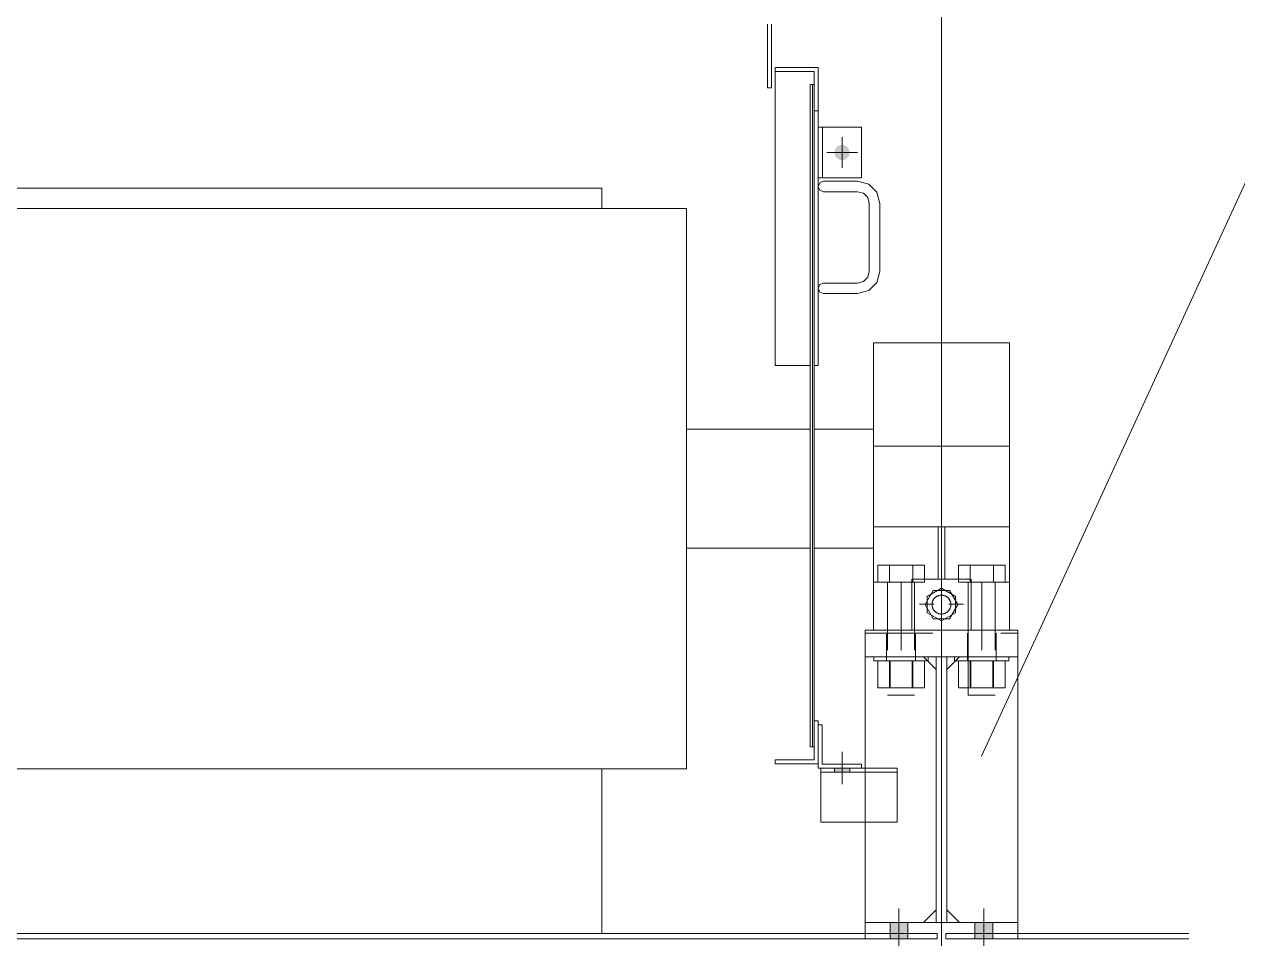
# Model space of a CAD drawing. Header units: millimetres. Extents: x 2 to 845, y 5 to 599.
# Drawn here: x 401.48 to 437.19, y 464.26 to 491.18 of the extents above; entities that cross this region are included whole.
import ezdxf

# ---------------------------------------------------------------- set-up
doc = ezdxf.new("R2010")
doc.units = ezdxf.units.MM
for name, pattern in [('XKITLINE00', [0]), ('XKITLINE02', [4, 2, -2]), ('XKITLINE06', [7, 3, -1, 2, -1])]:
    doc.linetypes.add(name, pattern=pattern)
for name, color, linetype, lineweight in [('Cota', 4, 'Continuous', 0), ('Grelha', 4, 'Continuous', 0), ('Marca da peça', 2, 'Continuous', 0), ('Objeto gráfico', 3, 'Continuous', 0), ('Parafuso', 3, 'Continuous', 0), ('Peça', 2, 'Continuous', 0)]:
    doc.layers.add(name, color=color, linetype=linetype, lineweight=lineweight)

# ---------------------------------------------------------------- blocks, each defined once
blk = doc.blocks.new('*A189')
at = {"layer": 'Peça', "color": 7, "linetype": 'XKITLINE02', "lineweight": 0}
for p, q in [((430.348, 475.257), (428.973, 475.257)), ((428.973, 474.757), (428.973, 475.257)), ((429.316, 475.257), (429.316, 474.757)), ((430.004, 475.257), (430.004, 474.757)), ((430.348, 474.757), (430.348, 475.257)), ((430.348, 474.757), (428.973, 474.757)), ((429.263, 471.425), (429.263, 474.757)), ((430.057, 474.757), (430.057, 471.425)), ((430.057, 471.425), (429.263, 471.425))]:
    blk.add_line(p, q, dxfattribs=at)
blk = doc.blocks.new('*A190')
at = {"layer": 'Peça', "color": 7, "linetype": 'XKITLINE02', "lineweight": 0}
for p, q in [((426.485, 472.438), (426.485, 472.557)), ((426.546, 472.556), (426.485, 472.557)), ((426.485, 472.557), (426.546, 472.557)), ((426.546, 472.557), (426.72, 472.557)), ((426.72, 472.556), (426.546, 472.556)), ((426.72, 472.557), (426.979, 472.557)), ((426.979, 472.556), (426.72, 472.556)), ((426.86, 472.438), (426.86, 472.557)), ((426.893, 472.557), (426.86, 472.557)), ((426.86, 472.557), (426.893, 472.556)), ((426.985, 472.557), (426.893, 472.557)), ((426.893, 472.556), (426.985, 472.556)), ((426.979, 472.557), (427.285, 472.557)), ((427.285, 472.556), (426.979, 472.556)), ((427.123, 472.557), (426.985, 472.557)), ((426.985, 472.556), (427.123, 472.556)), ((427.285, 472.557), (427.123, 472.557)), ((427.123, 472.556), (427.285, 472.556)), ((427.448, 472.557), (427.285, 472.557)), ((427.285, 472.557), (427.591, 472.557)), ((427.285, 472.556), (427.448, 472.556)), ((427.591, 472.556), (427.285, 472.556)), ((427.586, 472.557), (427.448, 472.557)), ((427.448, 472.556), (427.586, 472.556)), ((427.678, 472.557), (427.586, 472.557)), ((427.586, 472.556), (427.678, 472.556)), ((427.591, 472.557), (427.851, 472.557)), ((427.851, 472.556), (427.591, 472.556)), ((427.71, 472.557), (427.678, 472.557)), ((427.678, 472.556), (427.698, 472.556)), ((427.698, 472.556), (427.71, 472.557)), ((427.71, 472.438), (427.71, 472.557)), ((427.851, 472.557), (428.024, 472.557)), ((428.024, 472.556), (427.851, 472.556)), ((428.085, 472.557), (428.024, 472.556)), ((428.024, 472.557), (428.085, 472.557)), ((428.085, 472.438), (428.085, 472.557)), ((426.546, 472.438), (426.485, 472.438)), ((426.485, 472.438), (426.546, 472.438)), ((426.72, 472.438), (426.546, 472.438)), ((426.546, 472.438), (426.72, 472.437)), ((426.979, 472.438), (426.72, 472.438)), ((426.72, 472.437), (426.979, 472.437)), ((426.893, 472.438), (426.86, 472.438)), ((426.86, 472.438), (426.893, 472.438)), ((426.985, 472.438), (426.893, 472.438)), ((426.893, 472.438), (426.985, 472.438)), ((427.285, 472.438), (426.979, 472.438)), ((426.979, 472.437), (427.285, 472.437)), ((427.123, 472.438), (426.985, 472.438)), ((426.985, 472.438), (427.123, 472.438)), ((427.285, 472.438), (427.123, 472.438)), ((427.123, 472.438), (427.285, 472.438)), ((427.448, 472.438), (427.285, 472.438)), ((427.285, 472.438), (427.448, 472.438)), ((427.591, 472.438), (427.285, 472.438)), ((427.285, 472.437), (427.591, 472.437)), ((427.586, 472.438), (427.448, 472.438)), ((427.448, 472.438), (427.586, 472.438)), ((427.678, 472.438), (427.586, 472.438)), ((427.586, 472.438), (427.678, 472.438)), ((427.851, 472.438), (427.591, 472.438)), ((427.591, 472.437), (427.851, 472.437)), ((427.678, 472.438), (427.71, 472.438)), ((427.678, 472.438), (427.698, 472.438)), ((427.698, 472.438), (427.71, 472.438)), ((428.024, 472.438), (427.851, 472.438)), ((427.851, 472.437), (428.024, 472.438)), ((428.024, 472.438), (428.085, 472.438)), ((428.085, 472.438), (428.024, 472.438))]:
    blk.add_line(p, q, dxfattribs=at)
blk = doc.blocks.new('*A191')
at = {"layer": 'Peça', "color": 7, "linetype": 'XKITLINE02', "lineweight": 0}
for p, q in [((426.598, 471.644), (426.598, 472.438)), ((427.973, 472.438), (426.598, 472.438)), ((426.941, 472.438), (426.941, 471.644)), ((426.96, 471.644), (426.96, 472.438)), ((427.61, 472.438), (427.61, 471.644)), ((427.629, 472.438), (427.629, 471.644)), ((427.973, 471.644), (427.973, 472.438)), ((427.973, 471.644), (426.598, 471.644))]:
    blk.add_line(p, q, dxfattribs=at)
blk = doc.blocks.new('*A192')
at = {"layer": 'Peça', "color": 7, "linetype": 'XKITLINE02', "lineweight": 0}
for p, q in [((427.973, 475.257), (426.598, 475.257)), ((426.598, 474.757), (426.598, 475.257)), ((426.941, 475.257), (426.941, 474.757)), ((427.629, 475.257), (427.629, 474.757)), ((427.973, 474.757), (427.973, 475.257)), ((427.973, 474.757), (426.598, 474.757)), ((426.888, 474.757), (426.888, 471.425)), ((427.682, 474.757), (427.682, 471.425)), ((427.682, 471.425), (426.888, 471.425))]:
    blk.add_line(p, q, dxfattribs=at)
blk = doc.blocks.new('*A193')
at = {"layer": 'Peça', "color": 4, "linetype": 'XKITLINE00', "lineweight": 0}
for p, q in [((426.223, 472.557), (426.223, 469.282)), ((428.316, 472.182), (427.941, 472.557)), ((426.223, 467.694), (426.223, 464.732)), ((428.316, 465.107), (427.941, 464.732))]:
    blk.add_line(p, q, dxfattribs=at)
at = {"layer": 'Peça', "color": 7, "linetype": 'XKITLINE02', "lineweight": 0}
for p, q in [((427.941, 472.557), (426.223, 472.557)), ((428.316, 465.107), (428.316, 472.182)), ((426.223, 469.282), (426.223, 467.694)), ((427.941, 464.732), (426.223, 464.732))]:
    blk.add_line(p, q, dxfattribs=at)
blk = doc.blocks.new('*A194')
at = {"layer": 'Peça', "color": 4, "linetype": 'XKITLINE00', "lineweight": 0}
for p, q in [((429.004, 472.557), (428.629, 472.182)), ((430.723, 472.557), (430.723, 464.732)), ((428.629, 465.107), (429.004, 464.732))]:
    blk.add_line(p, q, dxfattribs=at)
at = {"layer": 'Peça', "color": 7, "linetype": 'XKITLINE02', "lineweight": 0}
for p, q in [((430.723, 472.557), (429.004, 472.557)), ((428.629, 472.182), (428.629, 465.107)), ((430.723, 464.732), (429.004, 464.732))]:
    blk.add_line(p, q, dxfattribs=at)
blk = doc.blocks.new('*A195')
at = {"layer": 'Peça', "color": 7, "linetype": 'XKITLINE02', "lineweight": 0}
for p, q in [((427.941, 472.557), (426.223, 472.557)), ((426.223, 472.557), (426.223, 464.732)), ((428.316, 472.182), (427.941, 472.557)), ((428.316, 465.107), (428.316, 472.182)), ((427.941, 464.732), (428.316, 465.107)), ((426.223, 464.732), (427.941, 464.732))]:
    blk.add_line(p, q, dxfattribs=at)
blk = doc.blocks.new('*A196')
at = {"layer": 'Peça', "color": 7, "linetype": 'XKITLINE02', "lineweight": 0}
for p, q in [((429.004, 472.557), (428.629, 472.182)), ((430.723, 472.557), (429.004, 472.557)), ((430.723, 464.732), (430.723, 472.557)), ((428.629, 472.182), (428.629, 465.107)), ((428.629, 465.107), (429.004, 464.732)), ((429.004, 464.732), (430.723, 464.732))]:
    blk.add_line(p, q, dxfattribs=at)
blk = doc.blocks.new('*A197')
at = {"layer": 'Peça', "color": 7, "linetype": 'XKITLINE02', "lineweight": 0}
for p, q in [((427.941, 472.557), (426.223, 472.557)), ((426.223, 472.557), (426.223, 464.732)), ((426.223, 472.557), (427.941, 472.557)), ((428.316, 472.182), (427.941, 472.557)), ((428.316, 472.182), (428.316, 465.107)), ((428.316, 465.107), (427.941, 464.732)), ((426.223, 464.732), (427.941, 464.732)), ((427.941, 464.732), (426.223, 464.732))]:
    blk.add_line(p, q, dxfattribs=at)
blk = doc.blocks.new('*A198')
at = {"layer": 'Peça', "color": 7, "linetype": 'XKITLINE02', "lineweight": 0}
for p, q in [((429.004, 472.557), (428.629, 472.182)), ((430.723, 472.557), (429.004, 472.557)), ((430.723, 472.557), (429.004, 472.557)), ((430.723, 472.557), (430.723, 464.732)), ((428.629, 472.182), (428.629, 465.107)), ((428.629, 465.107), (429.004, 464.732)), ((429.004, 464.732), (430.723, 464.732)), ((430.723, 464.732), (429.004, 464.732))]:
    blk.add_line(p, q, dxfattribs=at)
blk = doc.blocks.new('*A199')
at = {"layer": 'Peça', "color": 7, "linetype": 'XKITLINE02', "lineweight": 0}
for p, q in [((427.941, 472.557), (426.223, 472.557)), ((426.223, 472.557), (426.223, 464.732)), ((428.316, 472.182), (427.941, 472.557)), ((428.316, 465.107), (428.316, 472.182)), ((427.941, 464.732), (428.316, 465.107)), ((426.223, 464.732), (427.941, 464.732))]:
    blk.add_line(p, q, dxfattribs=at)
blk = doc.blocks.new('*A200')
at = {"layer": 'Peça', "color": 7, "linetype": 'XKITLINE02', "lineweight": 0}
for p, q in [((429.004, 472.557), (428.629, 472.182)), ((430.723, 472.557), (429.004, 472.557)), ((430.723, 464.732), (430.723, 472.557)), ((428.629, 472.182), (428.629, 465.107)), ((428.629, 465.107), (429.004, 464.732)), ((429.004, 464.732), (430.723, 464.732))]:
    blk.add_line(p, q, dxfattribs=at)
blk = doc.blocks.new('*A201')
at = {"layer": 'Peça', "color": 7, "linetype": 'XKITLINE02', "lineweight": 0}
for p, q in [((427.941, 472.557), (426.223, 472.557)), ((426.223, 472.557), (426.223, 464.732)), ((428.316, 472.182), (427.941, 472.557)), ((428.316, 465.107), (428.316, 472.182)), ((427.941, 464.732), (428.316, 465.107)), ((426.223, 464.732), (427.941, 464.732))]:
    blk.add_line(p, q, dxfattribs=at)
blk = doc.blocks.new('*A202')
at = {"layer": 'Peça', "color": 7, "linetype": 'XKITLINE02', "lineweight": 0}
for p, q in [((429.004, 472.557), (428.629, 472.182)), ((430.723, 472.557), (429.004, 472.557)), ((430.723, 464.732), (430.723, 472.557)), ((428.629, 472.182), (428.629, 465.107)), ((428.629, 465.107), (429.004, 464.732)), ((429.004, 464.732), (430.723, 464.732))]:
    blk.add_line(p, q, dxfattribs=at)
blk = doc.blocks.new('*A203')
at = {"layer": 'Peça', "color": 4, "linetype": 'XKITLINE00', "lineweight": 0}
for p, q in [((428.316, 472.557), (428.316, 464.732)), ((428.316, 472.557), (428.629, 472.557)), ((428.629, 472.557), (428.629, 464.732)), ((428.316, 464.732), (428.629, 464.732))]:
    blk.add_line(p, q, dxfattribs=at)
at = {"layer": 'Peça', "color": 7, "linetype": 'XKITLINE02', "lineweight": 0}
for p, q in [((428.316, 472.557), (428.629, 472.557)), ((428.629, 464.732), (428.316, 464.732))]:
    blk.add_line(p, q, dxfattribs=at)
blk = doc.blocks.new('*A204')
at = {"layer": 'Peça', "color": 7, "linetype": 'XKITLINE02', "lineweight": 0}
for p, q in [((427.991, 474.095), (428.232, 474.511)), ((428.232, 474.511), (428.713, 474.511)), ((428.713, 474.511), (428.954, 474.095)), ((428.232, 473.678), (427.991, 474.095)), ((428.954, 474.095), (428.713, 473.678)), ((428.713, 473.678), (428.232, 473.678))]:
    blk.add_line(p, q, dxfattribs=at)
for start, end in [(0, 180), (30, 210), (180, 0), (210, 30)]:
    blk.add_arc((428.473, 474.095), 0.278, start, end, dxfattribs=at)
blk = doc.blocks.new('*A205')
at = {"layer": 'Peça', "color": 7, "linetype": 'XKITLINE02', "lineweight": 0}
for p, q in [((428.056, 474.335), (428.473, 474.576)), ((428.056, 473.854), (428.056, 474.335)), ((428.473, 474.576), (428.89, 474.335)), ((428.89, 474.335), (428.89, 473.854)), ((428.473, 473.613), (428.056, 473.854)), ((428.89, 473.854), (428.473, 473.613))]:
    blk.add_line(p, q, dxfattribs=at)
blk = doc.blocks.new('*A206')
at = {"layer": 'Peça', "color": 7, "linetype": 'XKITLINE02', "lineweight": 0}
for p, q in [((427.598, 473.345), (427.598, 474.845)), ((427.598, 474.845), (429.348, 474.845)), ((429.348, 473.345), (429.348, 474.845)), ((427.598, 473.345), (429.348, 473.345))]:
    blk.add_line(p, q, dxfattribs=at)
blk = doc.blocks.new('*A207')
at = {"layer": 'Peça', "color": 7, "linetype": 'XKITLINE02', "lineweight": 0}
for p, q in [((428.232, 474.512), (427.991, 474.095)), ((427.991, 474.095), (428.232, 474.512)), ((428.713, 474.512), (428.232, 474.512)), ((428.232, 474.512), (428.713, 474.512)), ((428.232, 474.512), (428.232, 474.512)), ((428.954, 474.095), (428.713, 474.512)), ((428.713, 474.512), (428.954, 474.095)), ((428.713, 474.512), (428.713, 474.512)), ((427.991, 474.095), (428.232, 473.678)), ((428.232, 473.678), (427.991, 474.095)), ((427.991, 474.095), (427.991, 474.095)), ((428.713, 473.678), (428.954, 474.095)), ((428.954, 474.095), (428.713, 473.678)), ((428.954, 474.095), (428.954, 474.095)), ((428.232, 473.678), (428.713, 473.678)), ((428.232, 473.678), (428.232, 473.678)), ((428.713, 473.678), (428.232, 473.678)), ((428.713, 473.678), (428.713, 473.678))]:
    blk.add_line(p, q, dxfattribs=at)
at = {"layer": 'Peça', "color": 4, "linetype": 'XKITLINE00', "lineweight": 0}
for start, end in [(0, 180), (180, 0)]:
    blk.add_arc((428.473, 474.095), 0.278, start, end, dxfattribs=at)
at = {"layer": 'Peça', "color": 7, "linetype": 'XKITLINE02', "lineweight": 0}
for start, end in [(330, 150), (150, 330)]:
    blk.add_arc((428.473, 474.095), 0.278, start, end, dxfattribs=at)
blk = doc.blocks.new('*A208')
at = {"layer": 'Peça', "color": 4, "linetype": 'XKITLINE00', "lineweight": 0}
for p, q in [((428.473, 474.576), (428.056, 474.335)), ((428.056, 474.335), (428.056, 473.854)), ((428.89, 474.335), (428.473, 474.576)), ((428.473, 474.576), (428.473, 474.576)), ((428.89, 473.854), (428.89, 474.335)), ((428.056, 473.854), (428.473, 473.613)), ((428.473, 473.613), (428.89, 473.854)), ((428.473, 473.613), (428.473, 473.613))]:
    blk.add_line(p, q, dxfattribs=at)
at = {"layer": 'Peça', "color": 7, "linetype": 'XKITLINE02', "lineweight": 0}
for p, q in [((428.473, 474.576), (428.056, 474.335)), ((428.473, 474.576), (428.89, 474.335)), ((428.473, 473.613), (428.056, 473.854)), ((428.473, 473.613), (428.89, 473.854))]:
    blk.add_line(p, q, dxfattribs=at)
blk = doc.blocks.new('*A209')
at = {"layer": 'Peça', "color": 7, "linetype": 'XKITLINE02', "lineweight": 0}
for p, q in [((428.473, 474.576), (428.056, 474.335)), ((428.473, 474.576), (428.056, 474.335)), ((428.056, 474.335), (428.056, 473.854)), ((428.89, 474.335), (428.473, 474.576)), ((428.473, 474.576), (428.473, 474.576)), ((428.473, 474.576), (428.89, 474.335)), ((428.89, 473.854), (428.89, 474.335)), ((428.056, 473.854), (428.473, 473.613)), ((428.473, 473.613), (428.056, 473.854)), ((428.473, 473.613), (428.89, 473.854)), ((428.473, 473.613), (428.89, 473.854)), ((428.473, 473.613), (428.473, 473.613))]:
    blk.add_line(p, q, dxfattribs=at)
blk = doc.blocks.new('*A210')
at = {"layer": 'Peça', "color": 4, "linetype": 'XKITLINE00', "lineweight": 0}
for p, q in [((427.598, 473.345), (427.598, 474.845)), ((427.598, 474.845), (429.348, 474.845)), ((429.348, 474.845), (429.348, 473.345))]:
    blk.add_line(p, q, dxfattribs=at)
at = {"layer": 'Peça', "color": 7, "linetype": 'XKITLINE02', "lineweight": 0}
for p, q in [((427.598, 474.845), (429.348, 474.845)), ((429.348, 473.345), (427.598, 473.345)), ((427.598, 473.345), (427.598, 473.345)), ((427.598, 473.345), (429.348, 473.345)), ((427.598, 473.345), (427.598, 473.345)), ((429.348, 473.345), (429.348, 473.345)), ((429.348, 473.345), (429.348, 473.345))]:
    blk.add_line(p, q, dxfattribs=at)
blk = doc.blocks.new('*A222')
at = {"layer": 'Parafuso'}
for points in [[(426.96, 464.257), (426.96, 464.732), (427.485, 464.732), (427.485, 464.257)], [(426.96, 464.257), (426.96, 464.732), (427.485, 464.732), (427.485, 464.257)], [(426.96, 464.257), (426.96, 464.732), (427.485, 464.732), (427.485, 464.257)], [(429.46, 464.257), (429.46, 464.732), (429.985, 464.732), (429.985, 464.257)], [(429.46, 464.257), (429.46, 464.732), (429.985, 464.732), (429.985, 464.257)], [(429.46, 464.257), (429.46, 464.732), (429.985, 464.732), (429.985, 464.257)], [(429.46, 464.257), (429.46, 464.732), (429.985, 464.732), (429.985, 464.257)]]:
    blk.add_hatch(color=7, dxfattribs=at).paths.add_polyline_path(points, flags=17)
at = {"layer": 'Parafuso', "color": 7, "linetype": 'XKITLINE00', "lineweight": 0}
for p, q in [((427.223, 465.152), (427.223, 463.565)), ((427.223, 465.152), (427.223, 463.565)), ((427.223, 465.152), (427.223, 463.565)), ((429.723, 465.152), (429.723, 463.565)), ((429.723, 465.152), (429.723, 463.565)), ((429.723, 465.152), (429.723, 463.565)), ((429.723, 465.152), (429.723, 463.565)), ((426.96, 464.732), (426.96, 464.257)), ((426.96, 464.732), (426.96, 464.257)), ((426.96, 464.732), (426.96, 464.257)), ((427.485, 464.732), (427.485, 464.257)), ((427.485, 464.732), (427.485, 464.257)), ((427.485, 464.732), (427.485, 464.257)), ((429.46, 464.732), (429.46, 464.257)), ((429.46, 464.732), (429.46, 464.257)), ((429.46, 464.732), (429.46, 464.257)), ((429.46, 464.732), (429.46, 464.257)), ((429.985, 464.732), (429.985, 464.257)), ((429.985, 464.732), (429.985, 464.257)), ((429.985, 464.732), (429.985, 464.257)), ((429.985, 464.732), (429.985, 464.257))]:
    blk.add_line(p, q, dxfattribs=at)
at = {"layer": 'Parafuso', "color": 7, "linetype": 'XKITLINE02', "lineweight": 0}
for p, q in [((427.223, 465.152), (427.223, 463.565)), ((426.96, 464.732), (426.96, 464.257)), ((427.485, 464.732), (427.485, 464.257))]:
    blk.add_line(p, q, dxfattribs=at)
blk = doc.blocks.new('*A223')
at = {"layer": 'Parafuso', "color": 7, "linetype": 'XKITLINE00', "lineweight": 0}
for p, q in [((428.473, 474.755), (428.473, 474.322)), ((427.823, 474.105), (428.256, 474.105)), ((429.123, 474.105), (428.69, 474.105)), ((428.473, 473.455), (428.473, 473.887))]:
    blk.add_line(p, q, dxfattribs=at)
blk = doc.blocks.new('*A224')
at = {"layer": 'Parafuso', "color": 7, "linetype": 'XKITLINE00', "lineweight": 0}
for p, q in [((428.473, 474.755), (428.473, 474.322)), ((427.823, 474.105), (428.256, 474.105)), ((429.123, 474.105), (428.69, 474.105)), ((428.473, 473.455), (428.473, 473.888))]:
    blk.add_line(p, q, dxfattribs=at)
blk = doc.blocks.new('*A225')
at = {"layer": 'Peça', "color": 7, "linetype": 'XKITLINE02', "lineweight": 0}
for p, q in [((427.172, 469.282), (424.922, 469.282)), ((424.922, 467.694), (424.922, 469.282)), ((424.922, 469.163), (427.172, 469.163)), ((427.172, 467.694), (427.172, 469.282)), ((427.172, 467.694), (424.922, 467.694))]:
    blk.add_line(p, q, dxfattribs=at)
blk = doc.blocks.new('*A226')
at = {"layer": 'Parafuso'}
blk.add_hatch(color=7, dxfattribs=at).paths.add_polyline_path([(425.772, 469.282), (425.772, 469.163), (425.322, 469.163), (425.322, 469.282)], flags=17)
at = {"layer": 'Parafuso', "color": 7, "linetype": 'XKITLINE00', "lineweight": 0}
for p, q in [((425.547, 469.758), (425.547, 468.806)), ((425.322, 469.282), (425.322, 469.163)), ((425.772, 469.282), (425.772, 469.163))]:
    blk.add_line(p, q, dxfattribs=at)
blk = doc.blocks.new('*A240')
at = {"layer": 'Peça', "color": 1, "linetype": 'XKITLINE00', "lineweight": 0}
for p, q in [((418.473, 486.357), (398.098, 486.357)), ((418.473, 485.757), (418.473, 486.357)), ((398.098, 485.757), (418.473, 485.757)), ((418.473, 485.756), (418.473, 485.757)), ((418.473, 464.415), (418.473, 469.257))]:
    blk.add_line(p, q, dxfattribs=at)
blk = doc.blocks.new('*A242')
at = {"layer": 'Peça', "color": 1, "linetype": 'XKITLINE00', "lineweight": 0}
for p, q in [((420.973, 479.257), (424.61, 479.257)), ((424.729, 479.257), (426.473, 479.257)), ((420.973, 475.757), (424.61, 475.757)), ((424.729, 475.757), (426.473, 475.757))]:
    blk.add_line(p, q, dxfattribs=at)
blk = doc.blocks.new('*A250')
at = {"layer": 'Peça', "color": 1, "linetype": 'XKITLINE00', "lineweight": 0}
for p, q in [((418.473, 485.757), (420.973, 485.757)), ((420.973, 485.757), (420.973, 469.257)), ((420.973, 469.257), (375.973, 469.257))]:
    blk.add_line(p, q, dxfattribs=at)
blk = doc.blocks.new('*A257')
at = {"layer": 'Grelha', "color": 7, "linetype": 'XKITLINE00', "lineweight": 0}
blk.add_line((428.473, 461.133), (428.473, 545.418), dxfattribs=at)
blk = doc.blocks.new('*A262')
at = {"layer": 'Peça', "color": 4, "linetype": 'XKITLINE00', "lineweight": 0}
for p, q in [((426.223, 472.557), (426.223, 473.345)), ((426.223, 473.345), (430.723, 473.345)), ((430.723, 473.345), (430.723, 472.557)), ((426.223, 472.557), (426.223, 472.557)), ((426.223, 472.557), (430.723, 472.557)), ((430.723, 472.557), (430.723, 472.557))]:
    blk.add_line(p, q, dxfattribs=at)
at = {"layer": 'Peça', "color": 7, "linetype": 'XKITLINE02', "lineweight": 0}
for p, q in [((430.723, 473.345), (426.223, 473.345)), ((426.223, 473.257), (430.723, 473.257)), ((430.723, 472.557), (426.223, 472.557)), ((426.223, 472.557), (426.223, 472.557))]:
    blk.add_line(p, q, dxfattribs=at)
blk = doc.blocks.new('*A263')
at = {"layer": 'Parafuso'}
blk.add_hatch(color=7, dxfattribs=at).paths.add_polyline_path([(425.772, 469.282), (425.772, 469.163), (425.322, 469.163), (425.322, 469.282)], flags=17)
at = {"layer": 'Parafuso', "color": 7, "linetype": 'XKITLINE00', "lineweight": 0}
for p, q in [((425.547, 469.758), (425.547, 468.806)), ((425.322, 469.282), (425.322, 469.163)), ((425.772, 469.282), (425.772, 469.163))]:
    blk.add_line(p, q, dxfattribs=at)
blk = doc.blocks.new('*A264')
at = {"layer": 'Peça', "color": 4, "linetype": 'XKITLINE00', "lineweight": 0}
for p, q in [((424.922, 469.282), (424.922, 467.694)), ((427.172, 469.282), (424.922, 469.282)), ((427.172, 469.163), (424.922, 469.163)), ((427.172, 467.694), (427.172, 469.282)), ((427.172, 467.694), (424.922, 467.694))]:
    blk.add_line(p, q, dxfattribs=at)
blk = doc.blocks.new('*A265')
at = {"layer": 'Peça', "color": 4, "linetype": 'XKITLINE00', "lineweight": 0}
for p, q in [((426.223, 464.732), (426.223, 464.415)), ((426.223, 464.732), (430.723, 464.732)), ((430.723, 464.732), (430.723, 464.415))]:
    blk.add_line(p, q, dxfattribs=at)
at = {"layer": 'Peça', "color": 7, "linetype": 'XKITLINE02', "lineweight": 0}
for p, q in [((430.723, 464.732), (426.223, 464.732)), ((426.223, 464.415), (426.223, 464.257)), ((430.723, 464.415), (430.723, 464.257)), ((426.223, 464.257), (430.723, 464.257)), ((426.223, 464.257), (430.723, 464.257))]:
    blk.add_line(p, q, dxfattribs=at)
blk = doc.blocks.new('*A266')
at = {"layer": 'Peça', "color": 4, "linetype": 'XKITLINE00', "lineweight": 0}
for p, q in [((428.86, 472.438), (428.86, 472.557)), ((428.86, 472.557), (428.921, 472.557)), ((429.004, 472.557), (428.921, 472.557)), ((428.86, 472.438), (428.885, 472.438))]:
    blk.add_line(p, q, dxfattribs=at)
at = {"layer": 'Peça', "color": 7, "linetype": 'XKITLINE02', "lineweight": 0}
for p, q in [((428.921, 472.556), (428.86, 472.557)), ((429.095, 472.556), (428.921, 472.556)), ((429.095, 472.557), (429.004, 472.557)), ((429.095, 472.557), (429.354, 472.557)), ((429.354, 472.556), (429.095, 472.556)), ((429.235, 472.438), (429.235, 472.557)), ((429.268, 472.557), (429.235, 472.557)), ((429.235, 472.557), (429.268, 472.556)), ((429.36, 472.557), (429.268, 472.557)), ((429.268, 472.556), (429.36, 472.556)), ((429.354, 472.557), (429.66, 472.557)), ((429.66, 472.556), (429.354, 472.556)), ((429.498, 472.557), (429.36, 472.557)), ((429.36, 472.556), (429.498, 472.556)), ((429.66, 472.557), (429.498, 472.557)), ((429.498, 472.556), (429.66, 472.556)), ((429.823, 472.557), (429.66, 472.557)), ((429.66, 472.557), (429.966, 472.557)), ((429.66, 472.556), (429.823, 472.556)), ((429.966, 472.556), (429.66, 472.556)), ((429.961, 472.557), (429.823, 472.557)), ((429.823, 472.556), (429.961, 472.556)), ((430.053, 472.557), (429.961, 472.557)), ((429.961, 472.556), (430.053, 472.556)), ((429.966, 472.557), (430.226, 472.557)), ((430.226, 472.556), (429.966, 472.556)), ((430.085, 472.557), (430.053, 472.557)), ((430.053, 472.556), (430.073, 472.556)), ((430.073, 472.556), (430.085, 472.557)), ((430.085, 472.438), (430.085, 472.557)), ((430.226, 472.557), (430.399, 472.557)), ((430.399, 472.556), (430.226, 472.556)), ((430.46, 472.557), (430.399, 472.556)), ((430.399, 472.557), (430.46, 472.557)), ((430.46, 472.438), (430.46, 472.557)), ((428.86, 472.438), (428.921, 472.438)), ((428.885, 472.438), (428.921, 472.438)), ((429.095, 472.438), (428.921, 472.438)), ((428.921, 472.438), (429.095, 472.437)), ((429.354, 472.438), (429.095, 472.438)), ((429.095, 472.437), (429.354, 472.437)), ((429.268, 472.438), (429.235, 472.438)), ((429.235, 472.438), (429.268, 472.438)), ((429.36, 472.438), (429.268, 472.438)), ((429.268, 472.438), (429.36, 472.438)), ((429.66, 472.438), (429.354, 472.438)), ((429.354, 472.437), (429.66, 472.437)), ((429.498, 472.438), (429.36, 472.438)), ((429.36, 472.438), (429.498, 472.438)), ((429.66, 472.438), (429.498, 472.438)), ((429.498, 472.438), (429.66, 472.438)), ((429.823, 472.438), (429.66, 472.438)), ((429.66, 472.438), (429.823, 472.438)), ((429.966, 472.438), (429.66, 472.438)), ((429.66, 472.437), (429.966, 472.437)), ((429.961, 472.438), (429.823, 472.438)), ((429.823, 472.438), (429.961, 472.438)), ((430.053, 472.438), (429.961, 472.438)), ((429.961, 472.438), (430.053, 472.438)), ((430.226, 472.438), (429.966, 472.438)), ((429.966, 472.437), (430.226, 472.437)), ((430.053, 472.438), (430.085, 472.438)), ((430.053, 472.438), (430.073, 472.438)), ((430.073, 472.438), (430.085, 472.438)), ((430.399, 472.438), (430.226, 472.438)), ((430.226, 472.437), (430.399, 472.438)), ((430.399, 472.438), (430.46, 472.438)), ((430.46, 472.438), (430.399, 472.438))]:
    blk.add_line(p, q, dxfattribs=at)
blk = doc.blocks.new('*A267')
at = {"layer": 'Peça', "color": 7, "linetype": 'XKITLINE02', "lineweight": 0}
for p, q in [((428.973, 471.644), (428.973, 472.438)), ((430.348, 472.438), (428.973, 472.438)), ((429.316, 472.438), (429.316, 471.644)), ((429.335, 471.644), (429.335, 472.438)), ((429.985, 472.438), (429.985, 471.644)), ((430.004, 472.438), (430.004, 471.644)), ((430.348, 471.644), (430.348, 472.438)), ((430.348, 471.644), (428.973, 471.644))]:
    blk.add_line(p, q, dxfattribs=at)
blk = doc.blocks.new('*A268')
at = {"layer": 'Peça', "color": 4, "linetype": 'XKITLINE00', "lineweight": 0}
for p, q in [((430.348, 475.257), (428.973, 475.257)), ((428.973, 475.257), (428.973, 474.845)), ((429.316, 475.257), (429.316, 474.845)), ((430.004, 475.257), (430.004, 474.757)), ((430.348, 474.757), (430.348, 475.257))]:
    blk.add_line(p, q, dxfattribs=at)
at = {"layer": 'Peça', "color": 7, "linetype": 'XKITLINE02', "lineweight": 0}
for p, q in [((428.973, 474.845), (428.973, 474.757)), ((430.348, 474.757), (428.973, 474.757)), ((429.263, 474.757), (429.263, 471.425)), ((429.316, 474.845), (429.316, 474.757)), ((430.057, 474.757), (430.057, 471.425)), ((430.057, 471.425), (429.263, 471.425))]:
    blk.add_line(p, q, dxfattribs=at)
blk = doc.blocks.new('*A269')
at = {"layer": 'Peça', "color": 7, "linetype": 'XKITLINE02', "lineweight": 0}
for p, q in [((426.485, 472.438), (426.485, 472.557)), ((426.546, 472.556), (426.485, 472.557)), ((426.485, 472.557), (426.546, 472.557)), ((426.546, 472.557), (426.72, 472.557)), ((426.72, 472.556), (426.546, 472.556)), ((426.72, 472.557), (426.979, 472.557)), ((426.979, 472.556), (426.72, 472.556)), ((426.86, 472.438), (426.86, 472.557)), ((426.893, 472.557), (426.86, 472.557)), ((426.86, 472.557), (426.893, 472.556)), ((426.985, 472.557), (426.893, 472.557)), ((426.893, 472.556), (426.985, 472.556)), ((426.979, 472.557), (427.285, 472.557)), ((427.285, 472.556), (426.979, 472.556)), ((427.123, 472.557), (426.985, 472.557)), ((426.985, 472.556), (427.123, 472.556)), ((427.285, 472.557), (427.123, 472.557)), ((427.123, 472.556), (427.285, 472.556)), ((427.448, 472.557), (427.285, 472.557)), ((427.285, 472.557), (427.591, 472.557)), ((427.285, 472.556), (427.448, 472.556)), ((427.591, 472.556), (427.285, 472.556)), ((427.586, 472.557), (427.448, 472.557)), ((427.448, 472.556), (427.586, 472.556)), ((427.678, 472.557), (427.586, 472.557)), ((427.586, 472.556), (427.678, 472.556)), ((427.591, 472.557), (427.851, 472.557)), ((427.851, 472.556), (427.591, 472.556)), ((427.71, 472.557), (427.678, 472.557)), ((427.678, 472.556), (427.698, 472.556)), ((427.698, 472.556), (427.71, 472.557)), ((427.71, 472.438), (427.71, 472.557)), ((427.851, 472.557), (427.942, 472.557)), ((428.024, 472.556), (427.851, 472.556)), ((428.085, 472.557), (428.024, 472.556)), ((426.546, 472.438), (426.485, 472.438)), ((426.485, 472.438), (426.546, 472.438)), ((426.72, 472.438), (426.546, 472.438)), ((426.546, 472.438), (426.72, 472.437)), ((426.979, 472.438), (426.72, 472.438)), ((426.72, 472.437), (426.979, 472.437)), ((426.893, 472.438), (426.86, 472.438)), ((426.86, 472.438), (426.893, 472.438)), ((426.985, 472.438), (426.893, 472.438)), ((426.893, 472.438), (426.985, 472.438)), ((427.285, 472.438), (426.979, 472.438)), ((426.979, 472.437), (427.285, 472.437)), ((427.123, 472.438), (426.985, 472.438)), ((426.985, 472.438), (427.123, 472.438)), ((427.285, 472.438), (427.123, 472.438)), ((427.123, 472.438), (427.285, 472.438)), ((427.448, 472.438), (427.285, 472.438)), ((427.285, 472.438), (427.448, 472.438)), ((427.591, 472.438), (427.285, 472.438)), ((427.285, 472.437), (427.591, 472.437)), ((427.586, 472.438), (427.448, 472.438)), ((427.448, 472.438), (427.586, 472.438)), ((427.678, 472.438), (427.586, 472.438)), ((427.586, 472.438), (427.678, 472.438)), ((427.851, 472.438), (427.591, 472.438)), ((427.591, 472.437), (427.851, 472.437)), ((427.678, 472.438), (427.71, 472.438)), ((427.678, 472.438), (427.698, 472.438)), ((427.698, 472.438), (427.71, 472.438)), ((428.024, 472.438), (427.851, 472.438)), ((427.851, 472.437), (428.024, 472.438)), ((428.024, 472.438), (428.085, 472.438)), ((428.024, 472.438), (428.061, 472.438))]:
    blk.add_line(p, q, dxfattribs=at)
at = {"layer": 'Peça', "color": 4, "linetype": 'XKITLINE00', "lineweight": 0}
for p, q in [((427.942, 472.557), (428.024, 472.557)), ((428.024, 472.557), (428.085, 472.557)), ((428.085, 472.438), (428.085, 472.557)), ((428.061, 472.438), (428.085, 472.438))]:
    blk.add_line(p, q, dxfattribs=at)
blk = doc.blocks.new('*A270')
at = {"layer": 'Peça', "color": 7, "linetype": 'XKITLINE02', "lineweight": 0}
for p, q in [((426.598, 471.644), (426.598, 472.438)), ((427.973, 472.438), (426.598, 472.438)), ((426.941, 472.438), (426.941, 471.644)), ((426.96, 471.644), (426.96, 472.438)), ((427.61, 472.438), (427.61, 471.644)), ((427.629, 472.438), (427.629, 471.644)), ((427.973, 471.644), (427.973, 472.438)), ((427.973, 471.644), (426.598, 471.644))]:
    blk.add_line(p, q, dxfattribs=at)
blk = doc.blocks.new('*A271')
at = {"layer": 'Peça', "color": 4, "linetype": 'XKITLINE00', "lineweight": 0}
for p, q in [((427.973, 475.257), (426.598, 475.257)), ((426.598, 474.757), (426.598, 475.257)), ((426.941, 475.257), (426.941, 474.757)), ((427.629, 475.257), (427.629, 474.845)), ((427.973, 475.257), (427.973, 474.845))]:
    blk.add_line(p, q, dxfattribs=at)
at = {"layer": 'Peça', "color": 7, "linetype": 'XKITLINE02', "lineweight": 0}
for p, q in [((427.973, 474.757), (426.598, 474.757)), ((426.888, 474.757), (426.888, 471.425)), ((427.629, 474.845), (427.629, 474.757)), ((427.682, 474.757), (427.682, 471.425)), ((427.973, 474.845), (427.973, 474.757)), ((427.682, 471.425), (426.888, 471.425))]:
    blk.add_line(p, q, dxfattribs=at)
blk = doc.blocks.new('*A272')
at = {"layer": 'Peça', "color": 7, "linetype": 'XKITLINE02', "lineweight": 0}
for p, q in [((428.86, 472.438), (428.86, 472.557)), ((428.921, 472.556), (428.86, 472.557)), ((428.86, 472.557), (428.921, 472.557)), ((428.921, 472.557), (429.095, 472.557)), ((429.095, 472.556), (428.921, 472.556)), ((429.095, 472.557), (429.354, 472.557)), ((429.354, 472.556), (429.095, 472.556)), ((429.235, 472.438), (429.235, 472.557)), ((429.268, 472.557), (429.235, 472.557)), ((429.235, 472.557), (429.268, 472.556)), ((429.36, 472.557), (429.268, 472.557)), ((429.268, 472.556), (429.36, 472.556)), ((429.354, 472.557), (429.66, 472.557)), ((429.66, 472.556), (429.354, 472.556)), ((429.498, 472.557), (429.36, 472.557)), ((429.36, 472.556), (429.498, 472.556)), ((429.66, 472.557), (429.498, 472.557)), ((429.498, 472.556), (429.66, 472.556)), ((429.823, 472.557), (429.66, 472.557)), ((429.66, 472.557), (429.966, 472.557)), ((429.66, 472.556), (429.823, 472.556)), ((429.966, 472.556), (429.66, 472.556)), ((429.961, 472.557), (429.823, 472.557)), ((429.823, 472.556), (429.961, 472.556)), ((430.053, 472.557), (429.961, 472.557)), ((429.961, 472.556), (430.053, 472.556)), ((429.966, 472.557), (430.226, 472.557)), ((430.226, 472.556), (429.966, 472.556)), ((430.085, 472.557), (430.053, 472.557)), ((430.053, 472.556), (430.073, 472.556)), ((430.073, 472.556), (430.085, 472.557)), ((430.085, 472.438), (430.085, 472.557)), ((430.226, 472.557), (430.399, 472.557)), ((430.399, 472.556), (430.226, 472.556)), ((430.46, 472.557), (430.399, 472.556)), ((430.399, 472.557), (430.46, 472.557)), ((430.46, 472.438), (430.46, 472.557)), ((428.921, 472.438), (428.86, 472.438)), ((428.86, 472.438), (428.921, 472.438)), ((429.095, 472.438), (428.921, 472.438)), ((428.921, 472.438), (429.095, 472.437)), ((429.354, 472.438), (429.095, 472.438)), ((429.095, 472.437), (429.354, 472.437)), ((429.268, 472.438), (429.235, 472.438)), ((429.235, 472.438), (429.268, 472.438)), ((429.36, 472.438), (429.268, 472.438)), ((429.268, 472.438), (429.36, 472.438)), ((429.66, 472.438), (429.354, 472.438)), ((429.354, 472.437), (429.66, 472.437)), ((429.498, 472.438), (429.36, 472.438)), ((429.36, 472.438), (429.498, 472.438)), ((429.66, 472.438), (429.498, 472.438)), ((429.498, 472.438), (429.66, 472.438)), ((429.823, 472.438), (429.66, 472.438)), ((429.66, 472.438), (429.823, 472.438)), ((429.966, 472.438), (429.66, 472.438)), ((429.66, 472.437), (429.966, 472.437)), ((429.961, 472.438), (429.823, 472.438)), ((429.823, 472.438), (429.961, 472.438)), ((430.053, 472.438), (429.961, 472.438)), ((429.961, 472.438), (430.053, 472.438)), ((430.226, 472.438), (429.966, 472.438)), ((429.966, 472.437), (430.226, 472.437)), ((430.053, 472.438), (430.085, 472.438)), ((430.053, 472.438), (430.073, 472.438)), ((430.073, 472.438), (430.085, 472.438)), ((430.399, 472.438), (430.226, 472.438)), ((430.226, 472.437), (430.399, 472.438)), ((430.399, 472.438), (430.46, 472.438)), ((430.46, 472.438), (430.399, 472.438))]:
    blk.add_line(p, q, dxfattribs=at)
blk = doc.blocks.new('*A273')
at = {"layer": 'Peça', "color": 7, "linetype": 'XKITLINE02', "lineweight": 0}
for p, q in [((428.973, 471.644), (428.973, 472.438)), ((430.348, 472.438), (428.973, 472.438)), ((429.316, 472.438), (429.316, 471.644)), ((429.335, 471.644), (429.335, 472.438)), ((429.985, 472.438), (429.985, 471.644)), ((430.004, 472.438), (430.004, 471.644)), ((430.348, 471.644), (430.348, 472.438)), ((430.348, 471.644), (428.973, 471.644))]:
    blk.add_line(p, q, dxfattribs=at)
blk = doc.blocks.new('*A328')
at = {"layer": 'Peça', "color": 7, "linetype": 'XKITLINE02', "lineweight": 0}
for p, q in [((428.056, 474.335), (428.473, 474.576)), ((428.056, 473.854), (428.056, 474.335)), ((428.473, 474.576), (428.89, 474.335)), ((428.89, 474.335), (428.89, 473.854)), ((428.473, 473.613), (428.056, 473.854)), ((428.89, 473.854), (428.473, 473.613))]:
    blk.add_line(p, q, dxfattribs=at)
blk = doc.blocks.new('*A341')
at = {"layer": 'Peça', "color": 1, "linetype": 'XKITLINE00', "lineweight": 0}
for p, q in [((428.348, 464.415), (397.973, 464.415)), ((397.973, 464.415), (397.973, 464.257)), ((428.348, 464.257), (428.348, 464.415)), ((397.973, 464.257), (428.348, 464.257))]:
    blk.add_line(p, q, dxfattribs=at)
blk = doc.blocks.new('*A342')
at = {"layer": 'Peça', "color": 1, "linetype": 'XKITLINE00', "lineweight": 0}
for p, q in [((428.598, 464.415), (428.598, 464.257)), ((428.598, 464.415), (435.754, 464.415)), ((428.598, 464.257), (435.754, 464.257))]:
    blk.add_line(p, q, dxfattribs=at)
blk = doc.blocks.new('*A349')
at = {"layer": 'Peça', "color": 1, "linetype": 'XKITLINE00', "lineweight": 0}
for p, q in [((423.354, 491.182), (423.354, 489.307)), ((423.473, 489.307), (423.473, 491.182)), ((423.354, 489.307), (423.473, 489.307))]:
    blk.add_line(p, q, dxfattribs=at)
blk = doc.blocks.new('*A350')
at = {"layer": 'Parafuso'}
blk.add_hatch(color=7, dxfattribs=at).paths.add_polyline_path([(425.324, 487.429), (425.327, 487.451), (425.332, 487.472), (425.34, 487.493), (425.349, 487.513), (425.361, 487.532), (425.374, 487.55), (425.389, 487.566), (425.405, 487.581), (425.423, 487.594), (425.442, 487.605), (425.462, 487.615), (425.482, 487.622), (425.504, 487.628), (425.526, 487.631), (425.548, 487.632), (425.57, 487.631), (425.592, 487.628), (425.613, 487.622), (425.634, 487.615), (425.654, 487.605), (425.673, 487.594), (425.69, 487.581), (425.707, 487.566), (425.722, 487.55), (425.735, 487.532), (425.746, 487.513), (425.756, 487.493), (425.763, 487.472), (425.768, 487.451), (425.772, 487.429), (425.773, 487.407), (425.772, 487.385), (425.768, 487.363), (425.763, 487.342), (425.756, 487.321), (425.746, 487.301), (425.735, 487.282), (425.722, 487.264), (425.707, 487.248), (425.69, 487.233), (425.673, 487.22), (425.654, 487.209), (425.634, 487.199), (425.613, 487.192), (425.592, 487.186), (425.57, 487.183), (425.548, 487.182), (425.526, 487.183), (425.504, 487.186), (425.482, 487.192), (425.462, 487.199), (425.442, 487.209), (425.423, 487.22), (425.405, 487.233), (425.389, 487.248), (425.374, 487.264), (425.361, 487.282), (425.349, 487.301), (425.34, 487.321), (425.332, 487.342), (425.327, 487.363), (425.324, 487.385), (425.323, 487.407)], flags=17)
at = {"layer": 'Parafuso', "color": 7, "linetype": 'XKITLINE00', "lineweight": 0}
for p, q in [((425.548, 486.957), (425.548, 487.857)), ((425.098, 487.407), (425.998, 487.407))]:
    blk.add_line(p, q, dxfattribs=at)
blk = doc.blocks.new('*A351')
at = {"layer": 'Peça', "color": 1, "linetype": 'XKITLINE00', "lineweight": 0}
for p, q in [((424.848, 488.157), (424.967, 488.157)), ((424.967, 486.657), (424.967, 488.157)), ((424.967, 488.157), (426.118, 488.157)), ((426.118, 486.657), (426.118, 488.157)), ((424.848, 486.657), (424.967, 486.657)), ((424.967, 486.657), (426.118, 486.657))]:
    blk.add_line(p, q, dxfattribs=at)
blk = doc.blocks.new('*A352')
at = {"layer": 'Peça', "color": 1, "linetype": 'XKITLINE00', "lineweight": 0}
for p, q in [((424.966, 470.552), (424.848, 470.552)), ((424.966, 469.401), (424.966, 470.552)), ((424.847, 469.282), (424.847, 469.407)), ((426.117, 469.401), (424.966, 469.401)), ((426.117, 469.282), (426.117, 469.401)), ((424.847, 469.282), (424.922, 469.282))]:
    blk.add_line(p, q, dxfattribs=at)
blk = doc.blocks.new('*A353')
at = {"layer": 'Peça', "color": 1, "linetype": 'XKITLINE00', "lineweight": 0}
for p, q in [((423.578, 489.907), (424.848, 489.907)), ((423.578, 489.788), (423.578, 489.907)), ((424.729, 489.788), (423.578, 489.788)), ((424.729, 488.637), (424.729, 489.788)), ((424.848, 489.907), (424.848, 488.637)), ((424.848, 488.637), (424.729, 488.637))]:
    blk.add_line(p, q, dxfattribs=at)
blk = doc.blocks.new('*A354')
at = {"layer": 'Peça', "color": 1, "linetype": 'XKITLINE00', "lineweight": 0}
for p, q in [((424.676, 489.407), (424.61, 489.407)), ((424.61, 489.407), (424.61, 469.907)), ((424.61, 469.907), (424.676, 469.907))]:
    blk.add_line(p, q, dxfattribs=at)
blk = doc.blocks.new('*A355')
at = {"layer": 'Peça', "color": 1, "linetype": 'XKITLINE00', "lineweight": 0}
for p, q in [((423.578, 481.132), (423.578, 489.788)), ((424.848, 481.132), (424.848, 488.637)), ((423.578, 481.132), (424.61, 481.132)), ((424.729, 481.132), (424.848, 481.132))]:
    blk.add_line(p, q, dxfattribs=at)
blk = doc.blocks.new('*A356')
at = {"layer": 'Peça', "color": 1, "linetype": 'XKITLINE00', "lineweight": 0}
for p, q in [((424.729, 469.526), (424.729, 470.677)), ((424.729, 470.677), (424.848, 470.677)), ((424.848, 469.407), (424.848, 470.677)), ((423.578, 469.526), (424.729, 469.526)), ((423.578, 469.407), (423.578, 469.526)), ((424.848, 469.407), (423.578, 469.407))]:
    blk.add_line(p, q, dxfattribs=at)
blk = doc.blocks.new('*A357')
at = {"layer": 'Peça', "color": 1, "linetype": 'XKITLINE00', "lineweight": 0}
for p, q in [((424.676, 489.407), (424.729, 489.407)), ((424.676, 469.907), (424.676, 489.407)), ((424.729, 469.907), (424.729, 489.407)), ((424.729, 469.907), (424.676, 469.907))]:
    blk.add_line(p, q, dxfattribs=at)
blk = doc.blocks.new('*A360')
at = {"layer": 'Parafuso', "color": 7, "linetype": 'XKITLINE02', "lineweight": 0}
for p, q in [((427.285, 474.757), (427.285, 472.557)), ((427.285, 474.757), (427.285, 472.557)), ((429.66, 474.757), (429.66, 472.557)), ((429.66, 474.757), (429.66, 472.557)), ((426.86, 473.257), (426.86, 472.557)), ((426.86, 473.257), (426.86, 472.557)), ((427.71, 473.257), (427.71, 472.557)), ((427.71, 473.257), (427.71, 472.557)), ((429.235, 473.257), (429.235, 472.557)), ((429.235, 473.257), (429.235, 472.557)), ((430.085, 473.257), (430.085, 472.557)), ((430.085, 473.257), (430.085, 472.557))]:
    blk.add_line(p, q, dxfattribs=at)
blk = doc.blocks.new('*A361')
at = {"layer": 'Peça', "color": 1, "linetype": 'XKITLINE00', "lineweight": 0}
for p, q in [((424.893, 486.518), (424.848, 486.407)), ((425.004, 486.563), (424.893, 486.518)), ((426.004, 486.563), (425.004, 486.563)), ((426.004, 486.563), (426.332, 486.475)), ((426.332, 486.475), (426.572, 486.235)), ((424.848, 486.407), (424.893, 486.297)), ((424.893, 486.297), (425.004, 486.251)), ((426.004, 486.251), (425.004, 486.251)), ((426.004, 486.251), (426.176, 486.205)), ((426.176, 486.205), (426.302, 486.079)), ((426.572, 486.235), (426.66, 485.907)), ((426.348, 485.907), (426.302, 486.079)), ((426.348, 483.907), (426.348, 485.907)), ((426.66, 485.907), (426.66, 483.907)), ((426.004, 483.563), (426.176, 483.609)), ((426.302, 483.735), (426.176, 483.609)), ((426.348, 483.907), (426.302, 483.735)), ((426.572, 483.579), (426.66, 483.907)), ((424.893, 483.518), (424.848, 483.407)), ((424.848, 483.407), (424.893, 483.297)), ((425.004, 483.563), (424.893, 483.518)), ((424.893, 483.297), (425.004, 483.251)), ((426.004, 483.563), (425.004, 483.563)), ((426.004, 483.251), (425.004, 483.251)), ((426.332, 483.339), (426.004, 483.251)), ((426.332, 483.339), (426.572, 483.579))]:
    blk.add_line(p, q, dxfattribs=at)
blk = doc.blocks.new('*A362')
at = {"layer": 'Peça', "color": 1, "linetype": 'XKITLINE00', "lineweight": 0}
for p, q in [((426.473, 481.807), (430.473, 481.807)), ((426.473, 473.345), (426.473, 481.807)), ((430.473, 481.807), (430.473, 473.345)), ((426.473, 478.757), (430.473, 478.757)), ((426.473, 476.382), (430.473, 476.382)), ((428.373, 474.845), (428.373, 476.382)), ((428.573, 474.845), (428.573, 476.382)), ((426.473, 474.757), (427.598, 474.757)), ((429.348, 474.757), (430.473, 474.757))]:
    blk.add_line(p, q, dxfattribs=at)
blk = doc.blocks.new('*A1209')
at = {"layer": 'Objeto gráfico', "color": 7, "linetype": 'XKITLINE06', "lineweight": 0}
blk.add_line((428.473, 451.157), (428.473, 474.095), dxfattribs=at)
blk = doc.blocks.new('*A1258')
at = {"layer": 'Cota', "color": 7, "linetype": 'XKITLINE00', "lineweight": 0}
blk.add_line((428.473, 474.845), (428.473, 523.947), dxfattribs=at)
blk = doc.blocks.new('*A1263')
at = {"layer": 'Marca da peça', "color": 7, "linetype": 'XKITLINE00', "lineweight": 0}
blk.add_line((429.654, 469.629), (442.59, 497.789), dxfattribs=at)

msp = doc.modelspace()

# ---------------------------------------------------------------- block references
at = {"lineweight": 0}
for name in ['*A257', '*A1258', '*A1263', '*A349', '*A353', '*A355', '*A354', '*A357', '*A351', '*A350', '*A361', '*A240', '*A250', '*A362', '*A242', '*A192', '*A271', '*A189', '*A268', '*A360', '*A206', '*A210', '*A223', '*A224', '*A207', '*A204', '*A205', '*A208', '*A209', '*A328', '*A1209', '*A262', '*A193', '*A195', '*A197', '*A199', '*A201', '*A190', '*A269', '*A203', '*A194', '*A196', '*A198', '*A200', '*A202', '*A266', '*A272', '*A191', '*A270', '*A267', '*A273', '*A356', '*A352', '*A226', '*A263', '*A225', '*A264', '*A222', '*A265', '*A341', '*A342']:
    msp.add_blockref(name, (0, 0), dxfattribs=at)

doc.saveas('drawing.dxf')
